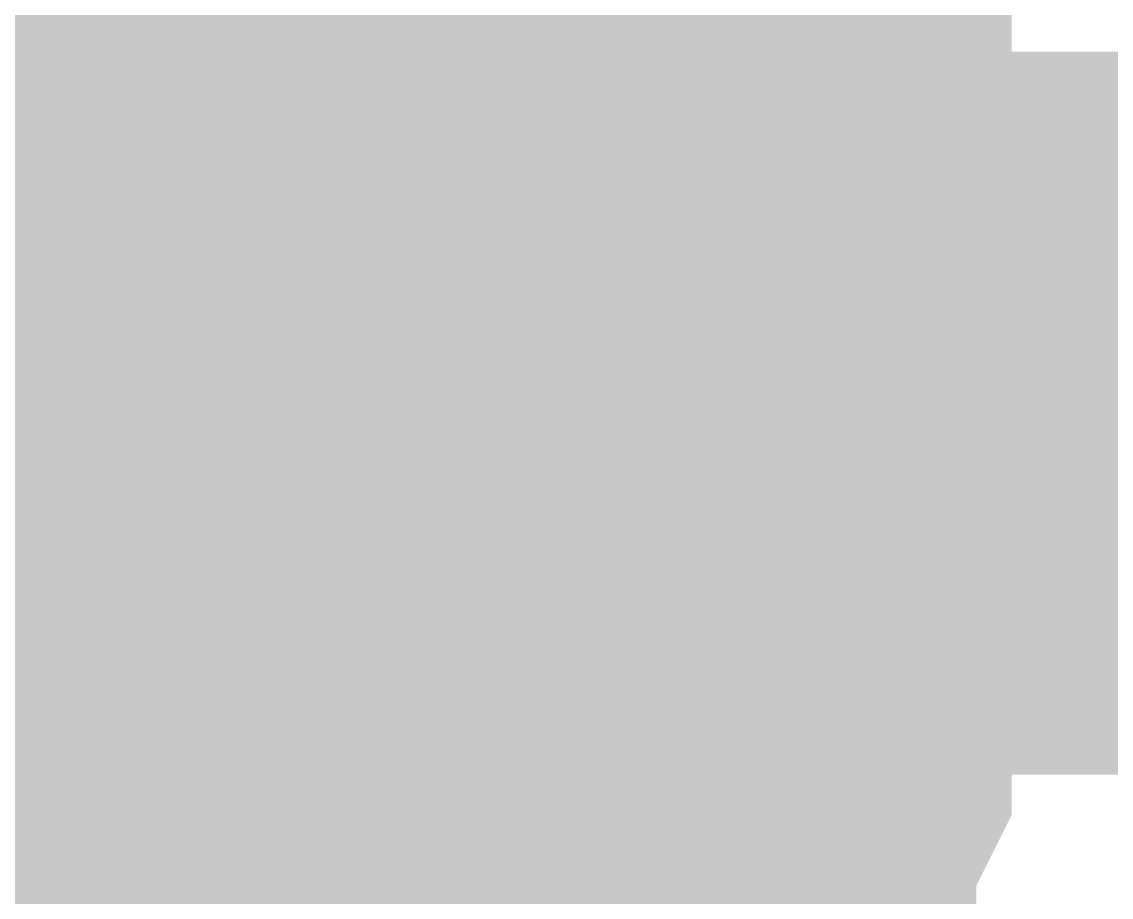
# Model space of a CAD drawing. Header units: inches. Extents: x 0 to 31.5, y 0 to 22.3.
# Drawn here: x 4.21202 to 4.2298, y 5.1921 to 5.20639 of the extents above; entities that cross this region are included whole.
import ezdxf

# ---------------------------------------------------------------- set-up
doc = ezdxf.new("R2010")
doc.units = ezdxf.units.IN
doc.header["$MEASUREMENT"] = 0
doc.layers.add('Sheet', color=255, linetype='Continuous')

msp = doc.modelspace()

# ---------------------------------------------------------------- linework, layer by layer
at = {"layer": 'Sheet'}
msp.add_lwpolyline([(4.19, 5.2, 0.02, 0.02, 1), (4.21, 5.2, 0.02, 0.02, 1)], format="xyseb", close=True, dxfattribs=at)
for points in [[(4.218258, 5.212636, 0.0118, 0.0118, 0), (4.218832, 5.211488, 0.0118, 0.0118, 0), (4.219406, 5.210914, 0.0118, 0.0118, 0), (4.21998, 5.210339, 0.0118, 0.0118, 0), (4.220554, 5.209191, 0.0118, 0.0118, 0), (4.220554, 5.208617, 0.0118, 0.0118, 0), (4.221129, 5.207468, 0.0118, 0.0118, 0), (4.221703, 5.206894, 0.0118, 0.0118, 0), (4.221703, 5.205745, 0.0118, 0.0118, 0), (4.222277, 5.205171, 0.0118, 0.0118, 0), (4.222277, 5.204022, 0.0118, 0.0118, 0), (4.222851, 5.202874, 0.0118, 0.0118, 0), (4.222851, 5.2023, 0.0118, 0.0118, 0), (4.222851, 5.201151, 0.0118, 0.0118, 0), (4.222851, 5.200003, 0.0118, 0.0118, 0)], [(4.218258, 5.212636, 0.0118, 0.0118, 0), (4.218832, 5.211488, 0.0118, 0.0118, 0), (4.219406, 5.210914, 0.0118, 0.0118, 0), (4.21998, 5.210339, 0.0118, 0.0118, 0), (4.220554, 5.209191, 0.0118, 0.0118, 0), (4.220554, 5.208617, 0.0118, 0.0118, 0), (4.221129, 5.207468, 0.0118, 0.0118, 0), (4.221703, 5.206894, 0.0118, 0.0118, 0), (4.221703, 5.205745, 0.0118, 0.0118, 0), (4.222277, 5.205171, 0.0118, 0.0118, 0), (4.222277, 5.204022, 0.0118, 0.0118, 0), (4.222851, 5.202874, 0.0118, 0.0118, 0), (4.222851, 5.2023, 0.0118, 0.0118, 0), (4.222851, 5.201151, 0.0118, 0.0118, 0), (4.222851, 5.200003, 0.0118, 0.0118, 0)], [(4.218258, 5.212636, 0.0118, 0.0118, 0), (4.218832, 5.211488, 0.0118, 0.0118, 0), (4.219406, 5.210914, 0.0118, 0.0118, 0), (4.21998, 5.210339, 0.0118, 0.0118, 0), (4.220554, 5.209191, 0.0118, 0.0118, 0), (4.220554, 5.208617, 0.0118, 0.0118, 0), (4.221129, 5.207468, 0.0118, 0.0118, 0), (4.221703, 5.206894, 0.0118, 0.0118, 0), (4.221703, 5.205745, 0.0118, 0.0118, 0), (4.222277, 5.205171, 0.0118, 0.0118, 0), (4.222277, 5.204022, 0.0118, 0.0118, 0), (4.222851, 5.202874, 0.0118, 0.0118, 0), (4.222851, 5.2023, 0.0118, 0.0118, 0), (4.222851, 5.201151, 0.0118, 0.0118, 0), (4.222851, 5.200003, 0.0118, 0.0118, 0)], [(4.218258, 5.212636, 0.0118, 0.0118, 0), (4.218832, 5.211488, 0.0118, 0.0118, 0), (4.219406, 5.210914, 0.0118, 0.0118, 0), (4.21998, 5.210339, 0.0118, 0.0118, 0), (4.220554, 5.209191, 0.0118, 0.0118, 0), (4.220554, 5.208617, 0.0118, 0.0118, 0), (4.221129, 5.207468, 0.0118, 0.0118, 0), (4.221703, 5.206894, 0.0118, 0.0118, 0), (4.221703, 5.205745, 0.0118, 0.0118, 0), (4.222277, 5.205171, 0.0118, 0.0118, 0), (4.222277, 5.204022, 0.0118, 0.0118, 0), (4.222851, 5.202874, 0.0118, 0.0118, 0), (4.222851, 5.2023, 0.0118, 0.0118, 0), (4.222851, 5.201151, 0.0118, 0.0118, 0), (4.222851, 5.200003, 0.0118, 0.0118, 0)], [(4.218258, 5.212636, 0.0118, 0.0118, 0), (4.218832, 5.211488, 0.0118, 0.0118, 0), (4.219406, 5.210914, 0.0118, 0.0118, 0), (4.21998, 5.210339, 0.0118, 0.0118, 0), (4.220554, 5.209191, 0.0118, 0.0118, 0), (4.220554, 5.208617, 0.0118, 0.0118, 0), (4.221129, 5.207468, 0.0118, 0.0118, 0), (4.221703, 5.206894, 0.0118, 0.0118, 0), (4.221703, 5.205745, 0.0118, 0.0118, 0), (4.222277, 5.205171, 0.0118, 0.0118, 0), (4.222277, 5.204022, 0.0118, 0.0118, 0), (4.222851, 5.202874, 0.0118, 0.0118, 0), (4.222851, 5.2023, 0.0118, 0.0118, 0), (4.222851, 5.201151, 0.0118, 0.0118, 0), (4.222851, 5.200003, 0.0118, 0.0118, 0)], [(4.218258, 5.212636, 0.0118, 0.0118, 0), (4.218832, 5.211488, 0.0118, 0.0118, 0), (4.219406, 5.210914, 0.0118, 0.0118, 0), (4.21998, 5.210339, 0.0118, 0.0118, 0), (4.220554, 5.209191, 0.0118, 0.0118, 0), (4.220554, 5.208617, 0.0118, 0.0118, 0), (4.221129, 5.207468, 0.0118, 0.0118, 0), (4.221703, 5.206894, 0.0118, 0.0118, 0), (4.221703, 5.205745, 0.0118, 0.0118, 0), (4.222277, 5.205171, 0.0118, 0.0118, 0), (4.222277, 5.204022, 0.0118, 0.0118, 0), (4.222851, 5.202874, 0.0118, 0.0118, 0), (4.222851, 5.2023, 0.0118, 0.0118, 0), (4.222851, 5.201151, 0.0118, 0.0118, 0), (4.222851, 5.200003, 0.0118, 0.0118, 0)], [(4.218258, 5.212636, 0.0118, 0.0118, 0), (4.218832, 5.211488, 0.0118, 0.0118, 0), (4.219406, 5.210914, 0.0118, 0.0118, 0), (4.21998, 5.210339, 0.0118, 0.0118, 0), (4.220554, 5.209191, 0.0118, 0.0118, 0), (4.220554, 5.208617, 0.0118, 0.0118, 0), (4.221129, 5.207468, 0.0118, 0.0118, 0), (4.221703, 5.206894, 0.0118, 0.0118, 0), (4.221703, 5.205745, 0.0118, 0.0118, 0), (4.222277, 5.205171, 0.0118, 0.0118, 0), (4.222277, 5.204022, 0.0118, 0.0118, 0), (4.222851, 5.202874, 0.0118, 0.0118, 0), (4.222851, 5.2023, 0.0118, 0.0118, 0), (4.222851, 5.201151, 0.0118, 0.0118, 0), (4.222851, 5.200003, 0.0118, 0.0118, 0)], [(4.218258, 5.212636, 0.0118, 0.0118, 0), (4.218832, 5.211488, 0.0118, 0.0118, 0), (4.219406, 5.210914, 0.0118, 0.0118, 0), (4.21998, 5.210339, 0.0118, 0.0118, 0), (4.220554, 5.209191, 0.0118, 0.0118, 0), (4.220554, 5.208617, 0.0118, 0.0118, 0), (4.221129, 5.207468, 0.0118, 0.0118, 0), (4.221703, 5.206894, 0.0118, 0.0118, 0), (4.221703, 5.205745, 0.0118, 0.0118, 0), (4.222277, 5.205171, 0.0118, 0.0118, 0), (4.222277, 5.204022, 0.0118, 0.0118, 0), (4.222851, 5.202874, 0.0118, 0.0118, 0), (4.222851, 5.2023, 0.0118, 0.0118, 0), (4.222851, 5.201151, 0.0118, 0.0118, 0), (4.222851, 5.200003, 0.0118, 0.0118, 0)], [(4.220554, 5.208617, 0.0039, 0.0039, 0), (4.221129, 5.207468, 0.0039, 0.0039, 0), (4.221703, 5.206894, 0.0039, 0.0039, 0), (4.221703, 5.205745, 0.0039, 0.0039, 0), (4.222277, 5.205171, 0.0039, 0.0039, 0), (4.222277, 5.204022, 0.0039, 0.0039, 0), (4.222851, 5.202874, 0.0039, 0.0039, 0), (4.222851, 5.2023, 0.0039, 0.0039, 0), (4.222851, 5.201151, 0.0039, 0.0039, 0), (4.222851, 5.200003, 0.0039, 0.0039, 0)], [(4.220554, 5.208617, 0.0039, 0.0039, 0), (4.221129, 5.207468, 0.0039, 0.0039, 0), (4.221703, 5.206894, 0.0039, 0.0039, 0), (4.221703, 5.205745, 0.0039, 0.0039, 0), (4.222277, 5.205171, 0.0039, 0.0039, 0), (4.222277, 5.204022, 0.0039, 0.0039, 0), (4.222851, 5.202874, 0.0039, 0.0039, 0), (4.222851, 5.2023, 0.0039, 0.0039, 0), (4.222851, 5.201151, 0.0039, 0.0039, 0), (4.222851, 5.200003, 0.0039, 0.0039, 0)], [(4.220554, 5.208617, 0.0039, 0.0039, 0), (4.221129, 5.207468, 0.0039, 0.0039, 0), (4.221703, 5.206894, 0.0039, 0.0039, 0), (4.221703, 5.205745, 0.0039, 0.0039, 0), (4.222277, 5.205171, 0.0039, 0.0039, 0), (4.222277, 5.204022, 0.0039, 0.0039, 0), (4.222851, 5.202874, 0.0039, 0.0039, 0), (4.222851, 5.2023, 0.0039, 0.0039, 0), (4.222851, 5.201151, 0.0039, 0.0039, 0), (4.222851, 5.200003, 0.0039, 0.0039, 0)], [(4.220554, 5.208617, 0.0039, 0.0039, 0), (4.221129, 5.207468, 0.0039, 0.0039, 0), (4.221703, 5.206894, 0.0039, 0.0039, 0), (4.221703, 5.205745, 0.0039, 0.0039, 0), (4.222277, 5.205171, 0.0039, 0.0039, 0), (4.222277, 5.204022, 0.0039, 0.0039, 0), (4.222851, 5.202874, 0.0039, 0.0039, 0), (4.222851, 5.2023, 0.0039, 0.0039, 0), (4.222851, 5.201151, 0.0039, 0.0039, 0), (4.222851, 5.200003, 0.0039, 0.0039, 0)], [(4.220554, 5.208617, 0.0039, 0.0039, 0), (4.221129, 5.207468, 0.0039, 0.0039, 0), (4.221703, 5.206894, 0.0039, 0.0039, 0), (4.221703, 5.205745, 0.0039, 0.0039, 0), (4.222277, 5.205171, 0.0039, 0.0039, 0), (4.222277, 5.204022, 0.0039, 0.0039, 0), (4.222851, 5.202874, 0.0039, 0.0039, 0), (4.222851, 5.2023, 0.0039, 0.0039, 0), (4.222851, 5.201151, 0.0039, 0.0039, 0), (4.222851, 5.200003, 0.0039, 0.0039, 0)], [(4.220554, 5.208617, 0.0039, 0.0039, 0), (4.221129, 5.207468, 0.0039, 0.0039, 0), (4.221703, 5.206894, 0.0039, 0.0039, 0), (4.221703, 5.205745, 0.0039, 0.0039, 0), (4.222277, 5.205171, 0.0039, 0.0039, 0), (4.222277, 5.204022, 0.0039, 0.0039, 0), (4.222851, 5.202874, 0.0039, 0.0039, 0), (4.222851, 5.2023, 0.0039, 0.0039, 0), (4.222851, 5.201151, 0.0039, 0.0039, 0), (4.222851, 5.200003, 0.0039, 0.0039, 0)], [(4.220554, 5.208617, 0.0039, 0.0039, 0), (4.221129, 5.207468, 0.0039, 0.0039, 0), (4.221703, 5.206894, 0.0039, 0.0039, 0), (4.221703, 5.205745, 0.0039, 0.0039, 0), (4.222277, 5.205171, 0.0039, 0.0039, 0), (4.222277, 5.204022, 0.0039, 0.0039, 0), (4.222851, 5.202874, 0.0039, 0.0039, 0), (4.222851, 5.2023, 0.0039, 0.0039, 0), (4.222851, 5.201151, 0.0039, 0.0039, 0), (4.222851, 5.200003, 0.0039, 0.0039, 0)], [(4.220554, 5.208617, 0.0039, 0.0039, 0), (4.221129, 5.207468, 0.0039, 0.0039, 0), (4.221703, 5.206894, 0.0039, 0.0039, 0), (4.221703, 5.205745, 0.0039, 0.0039, 0), (4.222277, 5.205171, 0.0039, 0.0039, 0), (4.222277, 5.204022, 0.0039, 0.0039, 0), (4.222851, 5.202874, 0.0039, 0.0039, 0), (4.222851, 5.2023, 0.0039, 0.0039, 0), (4.222851, 5.201151, 0.0039, 0.0039, 0), (4.222851, 5.200003, 0.0039, 0.0039, 0)], [(4.202756, 5.200003, 0.0118, 0.0118, 0), (5.002543, 5.200003, 0.0118, 0.0118, 0)], [(4.222851, 5.200003, 0.0118, 0.0118, 0), (4.222851, 5.198854, 0.0118, 0.0118, 0), (4.222851, 5.197706, 0.0118, 0.0118, 0), (4.222851, 5.197131, 0.0118, 0.0118, 0), (4.222277, 5.195983, 0.0118, 0.0118, 0), (4.222277, 5.194834, 0.0118, 0.0118, 0), (4.221703, 5.193686, 0.0118, 0.0118, 0), (4.221703, 5.193111, 0.0118, 0.0118, 0), (4.221129, 5.191963, 0.0118, 0.0118, 0), (4.220554, 5.191389, 0.0118, 0.0118, 0), (4.220554, 5.19024, 0.0118, 0.0118, 0), (4.21998, 5.189666, 0.0118, 0.0118, 0), (4.219406, 5.188517, 0.0118, 0.0118, 0), (4.218832, 5.187943, 0.0118, 0.0118, 0), (4.218258, 5.186794, 0.0118, 0.0118, 0), (4.217684, 5.18622, 0.0118, 0.0118, 0), (4.21711, 5.185646, 0.0118, 0.0118, 0)], [(4.222851, 5.200003, 0.0118, 0.0118, 0), (4.222851, 5.198854, 0.0118, 0.0118, 0), (4.222851, 5.197706, 0.0118, 0.0118, 0), (4.222851, 5.197131, 0.0118, 0.0118, 0), (4.222277, 5.195983, 0.0118, 0.0118, 0), (4.222277, 5.194834, 0.0118, 0.0118, 0), (4.221703, 5.193686, 0.0118, 0.0118, 0), (4.221703, 5.193111, 0.0118, 0.0118, 0), (4.221129, 5.191963, 0.0118, 0.0118, 0), (4.220554, 5.191389, 0.0118, 0.0118, 0), (4.220554, 5.19024, 0.0118, 0.0118, 0), (4.21998, 5.189666, 0.0118, 0.0118, 0), (4.219406, 5.188517, 0.0118, 0.0118, 0), (4.218832, 5.187943, 0.0118, 0.0118, 0), (4.218258, 5.186794, 0.0118, 0.0118, 0), (4.217684, 5.18622, 0.0118, 0.0118, 0), (4.21711, 5.185646, 0.0118, 0.0118, 0)], [(4.222851, 5.200003, 0.0118, 0.0118, 0), (4.222851, 5.198854, 0.0118, 0.0118, 0), (4.222851, 5.197706, 0.0118, 0.0118, 0), (4.222851, 5.197131, 0.0118, 0.0118, 0), (4.222277, 5.195983, 0.0118, 0.0118, 0), (4.222277, 5.194834, 0.0118, 0.0118, 0), (4.221703, 5.193686, 0.0118, 0.0118, 0), (4.221703, 5.193111, 0.0118, 0.0118, 0), (4.221129, 5.191963, 0.0118, 0.0118, 0), (4.220554, 5.191389, 0.0118, 0.0118, 0), (4.220554, 5.19024, 0.0118, 0.0118, 0), (4.21998, 5.189666, 0.0118, 0.0118, 0), (4.219406, 5.188517, 0.0118, 0.0118, 0), (4.218832, 5.187943, 0.0118, 0.0118, 0), (4.218258, 5.186794, 0.0118, 0.0118, 0), (4.217684, 5.18622, 0.0118, 0.0118, 0), (4.21711, 5.185646, 0.0118, 0.0118, 0)], [(4.222851, 5.200003, 0.0118, 0.0118, 0), (4.222851, 5.198854, 0.0118, 0.0118, 0), (4.222851, 5.197706, 0.0118, 0.0118, 0), (4.222851, 5.197131, 0.0118, 0.0118, 0), (4.222277, 5.195983, 0.0118, 0.0118, 0), (4.222277, 5.194834, 0.0118, 0.0118, 0), (4.221703, 5.193686, 0.0118, 0.0118, 0), (4.221703, 5.193111, 0.0118, 0.0118, 0), (4.221129, 5.191963, 0.0118, 0.0118, 0), (4.220554, 5.191389, 0.0118, 0.0118, 0), (4.220554, 5.19024, 0.0118, 0.0118, 0), (4.21998, 5.189666, 0.0118, 0.0118, 0), (4.219406, 5.188517, 0.0118, 0.0118, 0), (4.218832, 5.187943, 0.0118, 0.0118, 0), (4.218258, 5.186794, 0.0118, 0.0118, 0), (4.217684, 5.18622, 0.0118, 0.0118, 0), (4.21711, 5.185646, 0.0118, 0.0118, 0)], [(4.222851, 5.200003, 0.0118, 0.0118, 0), (4.222851, 5.198854, 0.0118, 0.0118, 0), (4.222851, 5.197706, 0.0118, 0.0118, 0), (4.222851, 5.197131, 0.0118, 0.0118, 0), (4.222277, 5.195983, 0.0118, 0.0118, 0), (4.222277, 5.194834, 0.0118, 0.0118, 0), (4.221703, 5.193686, 0.0118, 0.0118, 0), (4.221703, 5.193111, 0.0118, 0.0118, 0), (4.221129, 5.191963, 0.0118, 0.0118, 0), (4.220554, 5.191389, 0.0118, 0.0118, 0), (4.220554, 5.19024, 0.0118, 0.0118, 0), (4.21998, 5.189666, 0.0118, 0.0118, 0), (4.219406, 5.188517, 0.0118, 0.0118, 0), (4.218832, 5.187943, 0.0118, 0.0118, 0), (4.218258, 5.186794, 0.0118, 0.0118, 0), (4.217684, 5.18622, 0.0118, 0.0118, 0), (4.21711, 5.185646, 0.0118, 0.0118, 0)], [(4.222851, 5.200003, 0.0118, 0.0118, 0), (4.222851, 5.198854, 0.0118, 0.0118, 0), (4.222851, 5.197706, 0.0118, 0.0118, 0), (4.222851, 5.197131, 0.0118, 0.0118, 0), (4.222277, 5.195983, 0.0118, 0.0118, 0), (4.222277, 5.194834, 0.0118, 0.0118, 0), (4.221703, 5.193686, 0.0118, 0.0118, 0), (4.221703, 5.193111, 0.0118, 0.0118, 0), (4.221129, 5.191963, 0.0118, 0.0118, 0), (4.220554, 5.191389, 0.0118, 0.0118, 0), (4.220554, 5.19024, 0.0118, 0.0118, 0), (4.21998, 5.189666, 0.0118, 0.0118, 0), (4.219406, 5.188517, 0.0118, 0.0118, 0), (4.218832, 5.187943, 0.0118, 0.0118, 0), (4.218258, 5.186794, 0.0118, 0.0118, 0), (4.217684, 5.18622, 0.0118, 0.0118, 0), (4.21711, 5.185646, 0.0118, 0.0118, 0)], [(4.222851, 5.200003, 0.0118, 0.0118, 0), (4.222851, 5.198854, 0.0118, 0.0118, 0), (4.222851, 5.197706, 0.0118, 0.0118, 0), (4.222851, 5.197131, 0.0118, 0.0118, 0), (4.222277, 5.195983, 0.0118, 0.0118, 0), (4.222277, 5.194834, 0.0118, 0.0118, 0), (4.221703, 5.193686, 0.0118, 0.0118, 0), (4.221703, 5.193111, 0.0118, 0.0118, 0), (4.221129, 5.191963, 0.0118, 0.0118, 0), (4.220554, 5.191389, 0.0118, 0.0118, 0), (4.220554, 5.19024, 0.0118, 0.0118, 0), (4.21998, 5.189666, 0.0118, 0.0118, 0), (4.219406, 5.188517, 0.0118, 0.0118, 0), (4.218832, 5.187943, 0.0118, 0.0118, 0), (4.218258, 5.186794, 0.0118, 0.0118, 0), (4.217684, 5.18622, 0.0118, 0.0118, 0), (4.21711, 5.185646, 0.0118, 0.0118, 0)], [(4.222851, 5.200003, 0.0118, 0.0118, 0), (4.222851, 5.198854, 0.0118, 0.0118, 0), (4.222851, 5.197706, 0.0118, 0.0118, 0), (4.222851, 5.197131, 0.0118, 0.0118, 0), (4.222277, 5.195983, 0.0118, 0.0118, 0), (4.222277, 5.194834, 0.0118, 0.0118, 0), (4.221703, 5.193686, 0.0118, 0.0118, 0), (4.221703, 5.193111, 0.0118, 0.0118, 0), (4.221129, 5.191963, 0.0118, 0.0118, 0), (4.220554, 5.191389, 0.0118, 0.0118, 0), (4.220554, 5.19024, 0.0118, 0.0118, 0), (4.21998, 5.189666, 0.0118, 0.0118, 0), (4.219406, 5.188517, 0.0118, 0.0118, 0), (4.218832, 5.187943, 0.0118, 0.0118, 0), (4.218258, 5.186794, 0.0118, 0.0118, 0), (4.217684, 5.18622, 0.0118, 0.0118, 0), (4.21711, 5.185646, 0.0118, 0.0118, 0)], [(4.222851, 5.200003, 0.0118, 0.0118, 0), (4.222851, 5.200003, 0.0118, 0.0118, 0), (4.222851, 5.200003, 0.0118, 0.0118, 0), (4.222851, 5.200003, 0.0118, 0.0118, 0), (4.222851, 5.200003, 0.0118, 0.0118, 0), (4.222851, 5.200003, 0.0118, 0.0118, 0), (4.222851, 5.200003, 0.0118, 0.0118, 0), (4.222851, 5.200003, 0.0118, 0.0118, 0), (4.222851, 5.200003, 0.0118, 0.0118, 0), (4.222851, 5.200003, 0.0118, 0.0118, 0), (4.222851, 5.200003, 0.0118, 0.0118, 0), (4.222851, 5.200003, 0.0118, 0.0118, 0), (4.222851, 5.200003, 0.0118, 0.0118, 0), (4.222851, 5.200003, 0.0118, 0.0118, 0), (4.222851, 5.200003, 0.0118, 0.0118, 0), (4.222851, 5.200003, 0.0118, 0.0118, 0), (4.222851, 5.200003, 0.0118, 0.0118, 0), (4.222851, 5.200003, 0.0118, 0.0118, 0), (4.222851, 5.200003, 0.0118, 0.0118, 0), (4.222851, 5.200003, 0.0118, 0.0118, 0), (4.222851, 5.200003, 0.0118, 0.0118, 0), (4.222851, 5.200003, 0.0118, 0.0118, 0), (4.222851, 5.200003, 0.0118, 0.0118, 0), (4.222851, 5.200003, 0.0118, 0.0118, 0), (4.222851, 5.200003, 0.0118, 0.0118, 0), (4.222851, 5.200003, 0.0118, 0.0118, 0), (4.222851, 5.200003, 0.0118, 0.0118, 0), (4.222851, 5.200003, 0.0118, 0.0118, 0), (4.222851, 5.200003, 0.0118, 0.0118, 0), (4.222851, 5.200003, 0.0118, 0.0118, 0), (4.222851, 5.200003, 0.0118, 0.0118, 0), (4.222851, 5.200003, 0.0118, 0.0118, 0), (4.222851, 5.200003, 0.0118, 0.0118, 0)], [(4.222851, 5.200003, 0.0118, 0.0118, 0), (4.222851, 5.200003, 0.0118, 0.0118, 0)], [(4.222851, 5.200003, 0.0118, 0.0118, 0), (4.222851, 5.200003, 0.0118, 0.0118, 0), (4.222851, 5.200003, 0.0118, 0.0118, 0), (4.222851, 5.200003, 0.0118, 0.0118, 0), (4.222851, 5.200003, 0.0118, 0.0118, 0), (4.222851, 5.200003, 0.0118, 0.0118, 0), (4.222851, 5.200003, 0.0118, 0.0118, 0), (4.222851, 5.200003, 0.0118, 0.0118, 0), (4.222851, 5.200003, 0.0118, 0.0118, 0), (4.222851, 5.200003, 0.0118, 0.0118, 0), (4.222851, 5.200003, 0.0118, 0.0118, 0), (4.222851, 5.200003, 0.0118, 0.0118, 0), (4.222851, 5.200003, 0.0118, 0.0118, 0), (4.222851, 5.200003, 0.0118, 0.0118, 0), (4.222851, 5.200003, 0.0118, 0.0118, 0), (4.222851, 5.200003, 0.0118, 0.0118, 0), (4.222851, 5.200003, 0.0118, 0.0118, 0), (4.222851, 5.200003, 0.0118, 0.0118, 0), (4.222851, 5.200003, 0.0118, 0.0118, 0), (4.222851, 5.200003, 0.0118, 0.0118, 0), (4.222851, 5.200003, 0.0118, 0.0118, 0), (4.222851, 5.200003, 0.0118, 0.0118, 0), (4.222851, 5.200003, 0.0118, 0.0118, 0), (4.222851, 5.200003, 0.0118, 0.0118, 0), (4.222851, 5.200003, 0.0118, 0.0118, 0), (4.222851, 5.200003, 0.0118, 0.0118, 0), (4.222851, 5.200003, 0.0118, 0.0118, 0), (4.222851, 5.200003, 0.0118, 0.0118, 0), (4.222851, 5.200003, 0.0118, 0.0118, 0), (4.222851, 5.200003, 0.0118, 0.0118, 0), (4.222851, 5.200003, 0.0118, 0.0118, 0), (4.222851, 5.200003, 0.0118, 0.0118, 0), (4.222851, 5.200003, 0.0118, 0.0118, 0)], [(4.222851, 5.200003, 0.0118, 0.0118, 0), (4.222851, 5.200003, 0.0118, 0.0118, 0)], [(4.222851, 5.200003, 0.0118, 0.0118, 0), (4.222851, 5.200003, 0.0118, 0.0118, 0), (4.222851, 5.200003, 0.0118, 0.0118, 0), (4.222851, 5.200003, 0.0118, 0.0118, 0), (4.222851, 5.200003, 0.0118, 0.0118, 0), (4.222851, 5.200003, 0.0118, 0.0118, 0), (4.222851, 5.200003, 0.0118, 0.0118, 0), (4.222851, 5.200003, 0.0118, 0.0118, 0), (4.222851, 5.200003, 0.0118, 0.0118, 0), (4.222851, 5.200003, 0.0118, 0.0118, 0), (4.222851, 5.200003, 0.0118, 0.0118, 0), (4.222851, 5.200003, 0.0118, 0.0118, 0), (4.222851, 5.200003, 0.0118, 0.0118, 0), (4.222851, 5.200003, 0.0118, 0.0118, 0), (4.222851, 5.200003, 0.0118, 0.0118, 0), (4.222851, 5.200003, 0.0118, 0.0118, 0), (4.222851, 5.200003, 0.0118, 0.0118, 0), (4.222851, 5.200003, 0.0118, 0.0118, 0), (4.222851, 5.200003, 0.0118, 0.0118, 0), (4.222851, 5.200003, 0.0118, 0.0118, 0), (4.222851, 5.200003, 0.0118, 0.0118, 0), (4.222851, 5.200003, 0.0118, 0.0118, 0), (4.222851, 5.200003, 0.0118, 0.0118, 0), (4.222851, 5.200003, 0.0118, 0.0118, 0), (4.222851, 5.200003, 0.0118, 0.0118, 0), (4.222851, 5.200003, 0.0118, 0.0118, 0), (4.222851, 5.200003, 0.0118, 0.0118, 0), (4.222851, 5.200003, 0.0118, 0.0118, 0), (4.222851, 5.200003, 0.0118, 0.0118, 0), (4.222851, 5.200003, 0.0118, 0.0118, 0), (4.222851, 5.200003, 0.0118, 0.0118, 0), (4.222851, 5.200003, 0.0118, 0.0118, 0), (4.222851, 5.200003, 0.0118, 0.0118, 0)], [(4.222851, 5.200003, 0.0118, 0.0118, 0), (4.222851, 5.200003, 0.0118, 0.0118, 0)], [(4.222851, 5.200003, 0.0118, 0.0118, 0), (4.222851, 5.200003, 0.0118, 0.0118, 0), (4.222851, 5.200003, 0.0118, 0.0118, 0), (4.222851, 5.200003, 0.0118, 0.0118, 0), (4.222851, 5.200003, 0.0118, 0.0118, 0), (4.222851, 5.200003, 0.0118, 0.0118, 0), (4.222851, 5.200003, 0.0118, 0.0118, 0), (4.222851, 5.200003, 0.0118, 0.0118, 0), (4.222851, 5.200003, 0.0118, 0.0118, 0), (4.222851, 5.200003, 0.0118, 0.0118, 0), (4.222851, 5.200003, 0.0118, 0.0118, 0), (4.222851, 5.200003, 0.0118, 0.0118, 0), (4.222851, 5.200003, 0.0118, 0.0118, 0), (4.222851, 5.200003, 0.0118, 0.0118, 0), (4.222851, 5.200003, 0.0118, 0.0118, 0), (4.222851, 5.200003, 0.0118, 0.0118, 0), (4.222851, 5.200003, 0.0118, 0.0118, 0), (4.222851, 5.200003, 0.0118, 0.0118, 0), (4.222851, 5.200003, 0.0118, 0.0118, 0), (4.222851, 5.200003, 0.0118, 0.0118, 0), (4.222851, 5.200003, 0.0118, 0.0118, 0), (4.222851, 5.200003, 0.0118, 0.0118, 0), (4.222851, 5.200003, 0.0118, 0.0118, 0), (4.222851, 5.200003, 0.0118, 0.0118, 0), (4.222851, 5.200003, 0.0118, 0.0118, 0), (4.222851, 5.200003, 0.0118, 0.0118, 0), (4.222851, 5.200003, 0.0118, 0.0118, 0), (4.222851, 5.200003, 0.0118, 0.0118, 0), (4.222851, 5.200003, 0.0118, 0.0118, 0), (4.222851, 5.200003, 0.0118, 0.0118, 0), (4.222851, 5.200003, 0.0118, 0.0118, 0), (4.222851, 5.200003, 0.0118, 0.0118, 0), (4.222851, 5.200003, 0.0118, 0.0118, 0)], [(4.222851, 5.200003, 0.0118, 0.0118, 0), (4.222851, 5.200003, 0.0118, 0.0118, 0)], [(4.222851, 5.200003, 0.0118, 0.0118, 0), (4.222851, 5.200003, 0.0118, 0.0118, 0), (4.222851, 5.200003, 0.0118, 0.0118, 0), (4.222851, 5.200003, 0.0118, 0.0118, 0), (4.222851, 5.200003, 0.0118, 0.0118, 0), (4.222851, 5.200003, 0.0118, 0.0118, 0), (4.222851, 5.200003, 0.0118, 0.0118, 0), (4.222851, 5.200003, 0.0118, 0.0118, 0), (4.222851, 5.200003, 0.0118, 0.0118, 0), (4.222851, 5.200003, 0.0118, 0.0118, 0), (4.222851, 5.200003, 0.0118, 0.0118, 0), (4.222851, 5.200003, 0.0118, 0.0118, 0), (4.222851, 5.200003, 0.0118, 0.0118, 0), (4.222851, 5.200003, 0.0118, 0.0118, 0), (4.222851, 5.200003, 0.0118, 0.0118, 0), (4.222851, 5.200003, 0.0118, 0.0118, 0), (4.222851, 5.200003, 0.0118, 0.0118, 0), (4.222851, 5.200003, 0.0118, 0.0118, 0), (4.222851, 5.200003, 0.0118, 0.0118, 0), (4.222851, 5.200003, 0.0118, 0.0118, 0), (4.222851, 5.200003, 0.0118, 0.0118, 0), (4.222851, 5.200003, 0.0118, 0.0118, 0), (4.222851, 5.200003, 0.0118, 0.0118, 0), (4.222851, 5.200003, 0.0118, 0.0118, 0), (4.222851, 5.200003, 0.0118, 0.0118, 0), (4.222851, 5.200003, 0.0118, 0.0118, 0), (4.222851, 5.200003, 0.0118, 0.0118, 0), (4.222851, 5.200003, 0.0118, 0.0118, 0), (4.222851, 5.200003, 0.0118, 0.0118, 0), (4.222851, 5.200003, 0.0118, 0.0118, 0), (4.222851, 5.200003, 0.0118, 0.0118, 0), (4.222851, 5.200003, 0.0118, 0.0118, 0), (4.222851, 5.200003, 0.0118, 0.0118, 0)], [(4.222851, 5.200003, 0.0118, 0.0118, 0), (4.222851, 5.200003, 0.0118, 0.0118, 0)], [(4.222851, 5.200003, 0.0118, 0.0118, 0), (4.222851, 5.200003, 0.0118, 0.0118, 0), (4.222851, 5.200003, 0.0118, 0.0118, 0), (4.222851, 5.200003, 0.0118, 0.0118, 0), (4.222851, 5.200003, 0.0118, 0.0118, 0), (4.222851, 5.200003, 0.0118, 0.0118, 0), (4.222851, 5.200003, 0.0118, 0.0118, 0), (4.222851, 5.200003, 0.0118, 0.0118, 0), (4.222851, 5.200003, 0.0118, 0.0118, 0), (4.222851, 5.200003, 0.0118, 0.0118, 0), (4.222851, 5.200003, 0.0118, 0.0118, 0), (4.222851, 5.200003, 0.0118, 0.0118, 0), (4.222851, 5.200003, 0.0118, 0.0118, 0), (4.222851, 5.200003, 0.0118, 0.0118, 0), (4.222851, 5.200003, 0.0118, 0.0118, 0), (4.222851, 5.200003, 0.0118, 0.0118, 0), (4.222851, 5.200003, 0.0118, 0.0118, 0), (4.222851, 5.200003, 0.0118, 0.0118, 0), (4.222851, 5.200003, 0.0118, 0.0118, 0), (4.222851, 5.200003, 0.0118, 0.0118, 0), (4.222851, 5.200003, 0.0118, 0.0118, 0), (4.222851, 5.200003, 0.0118, 0.0118, 0), (4.222851, 5.200003, 0.0118, 0.0118, 0), (4.222851, 5.200003, 0.0118, 0.0118, 0), (4.222851, 5.200003, 0.0118, 0.0118, 0), (4.222851, 5.200003, 0.0118, 0.0118, 0), (4.222851, 5.200003, 0.0118, 0.0118, 0), (4.222851, 5.200003, 0.0118, 0.0118, 0), (4.222851, 5.200003, 0.0118, 0.0118, 0), (4.222851, 5.200003, 0.0118, 0.0118, 0), (4.222851, 5.200003, 0.0118, 0.0118, 0), (4.222851, 5.200003, 0.0118, 0.0118, 0), (4.222851, 5.200003, 0.0118, 0.0118, 0)], [(4.222851, 5.200003, 0.0118, 0.0118, 0), (4.222851, 5.200003, 0.0118, 0.0118, 0)], [(4.222851, 5.200003, 0.0118, 0.0118, 0), (4.222851, 5.200003, 0.0118, 0.0118, 0), (4.222851, 5.200003, 0.0118, 0.0118, 0), (4.222851, 5.200003, 0.0118, 0.0118, 0), (4.222851, 5.200003, 0.0118, 0.0118, 0), (4.222851, 5.200003, 0.0118, 0.0118, 0), (4.222851, 5.200003, 0.0118, 0.0118, 0), (4.222851, 5.200003, 0.0118, 0.0118, 0), (4.222851, 5.200003, 0.0118, 0.0118, 0), (4.222851, 5.200003, 0.0118, 0.0118, 0), (4.222851, 5.200003, 0.0118, 0.0118, 0), (4.222851, 5.200003, 0.0118, 0.0118, 0), (4.222851, 5.200003, 0.0118, 0.0118, 0), (4.222851, 5.200003, 0.0118, 0.0118, 0), (4.222851, 5.200003, 0.0118, 0.0118, 0), (4.222851, 5.200003, 0.0118, 0.0118, 0), (4.222851, 5.200003, 0.0118, 0.0118, 0), (4.222851, 5.200003, 0.0118, 0.0118, 0), (4.222851, 5.200003, 0.0118, 0.0118, 0), (4.222851, 5.200003, 0.0118, 0.0118, 0), (4.222851, 5.200003, 0.0118, 0.0118, 0), (4.222851, 5.200003, 0.0118, 0.0118, 0), (4.222851, 5.200003, 0.0118, 0.0118, 0), (4.222851, 5.200003, 0.0118, 0.0118, 0), (4.222851, 5.200003, 0.0118, 0.0118, 0), (4.222851, 5.200003, 0.0118, 0.0118, 0), (4.222851, 5.200003, 0.0118, 0.0118, 0), (4.222851, 5.200003, 0.0118, 0.0118, 0), (4.222851, 5.200003, 0.0118, 0.0118, 0), (4.222851, 5.200003, 0.0118, 0.0118, 0), (4.222851, 5.200003, 0.0118, 0.0118, 0), (4.222851, 5.200003, 0.0118, 0.0118, 0), (4.222851, 5.200003, 0.0118, 0.0118, 0)], [(4.222851, 5.200003, 0.0118, 0.0118, 0), (4.222851, 5.200003, 0.0118, 0.0118, 0)], [(4.222851, 5.200003, 0.0118, 0.0118, 0), (4.222851, 5.200003, 0.0118, 0.0118, 0), (4.222851, 5.200003, 0.0118, 0.0118, 0), (4.222851, 5.200003, 0.0118, 0.0118, 0), (4.222851, 5.200003, 0.0118, 0.0118, 0), (4.222851, 5.200003, 0.0118, 0.0118, 0), (4.222851, 5.200003, 0.0118, 0.0118, 0), (4.222851, 5.200003, 0.0118, 0.0118, 0), (4.222851, 5.200003, 0.0118, 0.0118, 0), (4.222851, 5.200003, 0.0118, 0.0118, 0), (4.222851, 5.200003, 0.0118, 0.0118, 0), (4.222851, 5.200003, 0.0118, 0.0118, 0), (4.222851, 5.200003, 0.0118, 0.0118, 0), (4.222851, 5.200003, 0.0118, 0.0118, 0), (4.222851, 5.200003, 0.0118, 0.0118, 0), (4.222851, 5.200003, 0.0118, 0.0118, 0), (4.222851, 5.200003, 0.0118, 0.0118, 0), (4.222851, 5.200003, 0.0118, 0.0118, 0), (4.222851, 5.200003, 0.0118, 0.0118, 0), (4.222851, 5.200003, 0.0118, 0.0118, 0), (4.222851, 5.200003, 0.0118, 0.0118, 0), (4.222851, 5.200003, 0.0118, 0.0118, 0), (4.222851, 5.200003, 0.0118, 0.0118, 0), (4.222851, 5.200003, 0.0118, 0.0118, 0), (4.222851, 5.200003, 0.0118, 0.0118, 0), (4.222851, 5.200003, 0.0118, 0.0118, 0), (4.222851, 5.200003, 0.0118, 0.0118, 0), (4.222851, 5.200003, 0.0118, 0.0118, 0), (4.222851, 5.200003, 0.0118, 0.0118, 0), (4.222851, 5.200003, 0.0118, 0.0118, 0), (4.222851, 5.200003, 0.0118, 0.0118, 0), (4.222851, 5.200003, 0.0118, 0.0118, 0), (4.222851, 5.200003, 0.0118, 0.0118, 0)], [(4.222851, 5.200003, 0.0118, 0.0118, 0), (4.222851, 5.200003, 0.0118, 0.0118, 0)], [(4.222851, 5.200003, 0.0039, 0.0039, 0), (4.222851, 5.198854, 0.0039, 0.0039, 0), (4.222851, 5.197706, 0.0039, 0.0039, 0), (4.222851, 5.197131, 0.0039, 0.0039, 0), (4.222277, 5.195983, 0.0039, 0.0039, 0), (4.222277, 5.194834, 0.0039, 0.0039, 0), (4.221703, 5.193686, 0.0039, 0.0039, 0), (4.221703, 5.193111, 0.0039, 0.0039, 0), (4.221129, 5.191963, 0.0039, 0.0039, 0), (4.220554, 5.191389, 0.0039, 0.0039, 0), (4.220554, 5.19024, 0.0039, 0.0039, 0), (4.21998, 5.189666, 0.0039, 0.0039, 0)], [(4.222851, 5.200003, 0.0039, 0.0039, 0), (4.222851, 5.198854, 0.0039, 0.0039, 0), (4.222851, 5.197706, 0.0039, 0.0039, 0), (4.222851, 5.197131, 0.0039, 0.0039, 0), (4.222277, 5.195983, 0.0039, 0.0039, 0), (4.222277, 5.194834, 0.0039, 0.0039, 0), (4.221703, 5.193686, 0.0039, 0.0039, 0), (4.221703, 5.193111, 0.0039, 0.0039, 0), (4.221129, 5.191963, 0.0039, 0.0039, 0), (4.220554, 5.191389, 0.0039, 0.0039, 0), (4.220554, 5.19024, 0.0039, 0.0039, 0), (4.21998, 5.189666, 0.0039, 0.0039, 0)], [(4.222851, 5.200003, 0.0039, 0.0039, 0), (4.222851, 5.198854, 0.0039, 0.0039, 0), (4.222851, 5.197706, 0.0039, 0.0039, 0), (4.222851, 5.197131, 0.0039, 0.0039, 0), (4.222277, 5.195983, 0.0039, 0.0039, 0), (4.222277, 5.194834, 0.0039, 0.0039, 0), (4.221703, 5.193686, 0.0039, 0.0039, 0), (4.221703, 5.193111, 0.0039, 0.0039, 0), (4.221129, 5.191963, 0.0039, 0.0039, 0), (4.220554, 5.191389, 0.0039, 0.0039, 0), (4.220554, 5.19024, 0.0039, 0.0039, 0), (4.21998, 5.189666, 0.0039, 0.0039, 0)], [(4.222851, 5.200003, 0.0039, 0.0039, 0), (4.222851, 5.198854, 0.0039, 0.0039, 0), (4.222851, 5.197706, 0.0039, 0.0039, 0), (4.222851, 5.197131, 0.0039, 0.0039, 0), (4.222277, 5.195983, 0.0039, 0.0039, 0), (4.222277, 5.194834, 0.0039, 0.0039, 0), (4.221703, 5.193686, 0.0039, 0.0039, 0), (4.221703, 5.193111, 0.0039, 0.0039, 0), (4.221129, 5.191963, 0.0039, 0.0039, 0), (4.220554, 5.191389, 0.0039, 0.0039, 0), (4.220554, 5.19024, 0.0039, 0.0039, 0), (4.21998, 5.189666, 0.0039, 0.0039, 0)], [(4.222851, 5.200003, 0.0039, 0.0039, 0), (4.222851, 5.198854, 0.0039, 0.0039, 0), (4.222851, 5.197706, 0.0039, 0.0039, 0), (4.222851, 5.197131, 0.0039, 0.0039, 0), (4.222277, 5.195983, 0.0039, 0.0039, 0), (4.222277, 5.194834, 0.0039, 0.0039, 0), (4.221703, 5.193686, 0.0039, 0.0039, 0), (4.221703, 5.193111, 0.0039, 0.0039, 0), (4.221129, 5.191963, 0.0039, 0.0039, 0), (4.220554, 5.191389, 0.0039, 0.0039, 0), (4.220554, 5.19024, 0.0039, 0.0039, 0), (4.21998, 5.189666, 0.0039, 0.0039, 0)], [(4.222851, 5.200003, 0.0039, 0.0039, 0), (4.222851, 5.198854, 0.0039, 0.0039, 0), (4.222851, 5.197706, 0.0039, 0.0039, 0), (4.222851, 5.197131, 0.0039, 0.0039, 0), (4.222277, 5.195983, 0.0039, 0.0039, 0), (4.222277, 5.194834, 0.0039, 0.0039, 0), (4.221703, 5.193686, 0.0039, 0.0039, 0), (4.221703, 5.193111, 0.0039, 0.0039, 0), (4.221129, 5.191963, 0.0039, 0.0039, 0), (4.220554, 5.191389, 0.0039, 0.0039, 0), (4.220554, 5.19024, 0.0039, 0.0039, 0), (4.21998, 5.189666, 0.0039, 0.0039, 0)], [(4.222851, 5.200003, 0.0039, 0.0039, 0), (4.222851, 5.198854, 0.0039, 0.0039, 0), (4.222851, 5.197706, 0.0039, 0.0039, 0), (4.222851, 5.197131, 0.0039, 0.0039, 0), (4.222277, 5.195983, 0.0039, 0.0039, 0), (4.222277, 5.194834, 0.0039, 0.0039, 0), (4.221703, 5.193686, 0.0039, 0.0039, 0), (4.221703, 5.193111, 0.0039, 0.0039, 0), (4.221129, 5.191963, 0.0039, 0.0039, 0), (4.220554, 5.191389, 0.0039, 0.0039, 0), (4.220554, 5.19024, 0.0039, 0.0039, 0), (4.21998, 5.189666, 0.0039, 0.0039, 0)], [(4.222851, 5.200003, 0.0039, 0.0039, 0), (4.222851, 5.198854, 0.0039, 0.0039, 0), (4.222851, 5.197706, 0.0039, 0.0039, 0), (4.222851, 5.197131, 0.0039, 0.0039, 0), (4.222277, 5.195983, 0.0039, 0.0039, 0), (4.222277, 5.194834, 0.0039, 0.0039, 0), (4.221703, 5.193686, 0.0039, 0.0039, 0), (4.221703, 5.193111, 0.0039, 0.0039, 0), (4.221129, 5.191963, 0.0039, 0.0039, 0), (4.220554, 5.191389, 0.0039, 0.0039, 0), (4.220554, 5.19024, 0.0039, 0.0039, 0), (4.21998, 5.189666, 0.0039, 0.0039, 0)], [(4.222851, 5.200003, 0.0039, 0.0039, 0), (4.222851, 5.200003, 0.0039, 0.0039, 0), (4.222851, 5.200003, 0.0039, 0.0039, 0), (4.222851, 5.200003, 0.0039, 0.0039, 0), (4.222851, 5.200003, 0.0039, 0.0039, 0), (4.222851, 5.200003, 0.0039, 0.0039, 0), (4.222851, 5.200003, 0.0039, 0.0039, 0), (4.222851, 5.200003, 0.0039, 0.0039, 0), (4.222851, 5.200003, 0.0039, 0.0039, 0), (4.222851, 5.200003, 0.0039, 0.0039, 0), (4.222851, 5.200003, 0.0039, 0.0039, 0), (4.222851, 5.200003, 0.0039, 0.0039, 0), (4.222851, 5.200003, 0.0039, 0.0039, 0), (4.222851, 5.200003, 0.0039, 0.0039, 0), (4.222851, 5.200003, 0.0039, 0.0039, 0), (4.222851, 5.200003, 0.0039, 0.0039, 0), (4.222851, 5.200003, 0.0039, 0.0039, 0), (4.222851, 5.200003, 0.0039, 0.0039, 0), (4.222851, 5.200003, 0.0039, 0.0039, 0), (4.222851, 5.200003, 0.0039, 0.0039, 0), (4.222851, 5.200003, 0.0039, 0.0039, 0), (4.222851, 5.200003, 0.0039, 0.0039, 0), (4.222851, 5.200003, 0.0039, 0.0039, 0), (4.222851, 5.200003, 0.0039, 0.0039, 0), (4.222851, 5.200003, 0.0039, 0.0039, 0), (4.222851, 5.200003, 0.0039, 0.0039, 0), (4.222851, 5.200003, 0.0039, 0.0039, 0), (4.222851, 5.200003, 0.0039, 0.0039, 0), (4.222851, 5.200003, 0.0039, 0.0039, 0), (4.222851, 5.200003, 0.0039, 0.0039, 0), (4.222851, 5.200003, 0.0039, 0.0039, 0), (4.222851, 5.200003, 0.0039, 0.0039, 0), (4.222851, 5.200003, 0.0039, 0.0039, 0)], [(4.222851, 5.200003, 0.0039, 0.0039, 0), (4.222851, 5.200003, 0.0039, 0.0039, 0)], [(4.222851, 5.200003, 0.0039, 0.0039, 0), (4.222851, 5.200003, 0.0039, 0.0039, 0), (4.222851, 5.200003, 0.0039, 0.0039, 0), (4.222851, 5.200003, 0.0039, 0.0039, 0), (4.222851, 5.200003, 0.0039, 0.0039, 0), (4.222851, 5.200003, 0.0039, 0.0039, 0), (4.222851, 5.200003, 0.0039, 0.0039, 0), (4.222851, 5.200003, 0.0039, 0.0039, 0), (4.222851, 5.200003, 0.0039, 0.0039, 0), (4.222851, 5.200003, 0.0039, 0.0039, 0), (4.222851, 5.200003, 0.0039, 0.0039, 0), (4.222851, 5.200003, 0.0039, 0.0039, 0), (4.222851, 5.200003, 0.0039, 0.0039, 0), (4.222851, 5.200003, 0.0039, 0.0039, 0), (4.222851, 5.200003, 0.0039, 0.0039, 0), (4.222851, 5.200003, 0.0039, 0.0039, 0), (4.222851, 5.200003, 0.0039, 0.0039, 0), (4.222851, 5.200003, 0.0039, 0.0039, 0), (4.222851, 5.200003, 0.0039, 0.0039, 0), (4.222851, 5.200003, 0.0039, 0.0039, 0), (4.222851, 5.200003, 0.0039, 0.0039, 0), (4.222851, 5.200003, 0.0039, 0.0039, 0), (4.222851, 5.200003, 0.0039, 0.0039, 0), (4.222851, 5.200003, 0.0039, 0.0039, 0), (4.222851, 5.200003, 0.0039, 0.0039, 0), (4.222851, 5.200003, 0.0039, 0.0039, 0), (4.222851, 5.200003, 0.0039, 0.0039, 0), (4.222851, 5.200003, 0.0039, 0.0039, 0), (4.222851, 5.200003, 0.0039, 0.0039, 0), (4.222851, 5.200003, 0.0039, 0.0039, 0), (4.222851, 5.200003, 0.0039, 0.0039, 0), (4.222851, 5.200003, 0.0039, 0.0039, 0), (4.222851, 5.200003, 0.0039, 0.0039, 0)], [(4.222851, 5.200003, 0.0039, 0.0039, 0), (4.222851, 5.200003, 0.0039, 0.0039, 0)], [(4.222851, 5.200003, 0.0039, 0.0039, 0), (4.222851, 5.200003, 0.0039, 0.0039, 0), (4.222851, 5.200003, 0.0039, 0.0039, 0), (4.222851, 5.200003, 0.0039, 0.0039, 0), (4.222851, 5.200003, 0.0039, 0.0039, 0), (4.222851, 5.200003, 0.0039, 0.0039, 0), (4.222851, 5.200003, 0.0039, 0.0039, 0), (4.222851, 5.200003, 0.0039, 0.0039, 0), (4.222851, 5.200003, 0.0039, 0.0039, 0), (4.222851, 5.200003, 0.0039, 0.0039, 0), (4.222851, 5.200003, 0.0039, 0.0039, 0), (4.222851, 5.200003, 0.0039, 0.0039, 0), (4.222851, 5.200003, 0.0039, 0.0039, 0), (4.222851, 5.200003, 0.0039, 0.0039, 0), (4.222851, 5.200003, 0.0039, 0.0039, 0), (4.222851, 5.200003, 0.0039, 0.0039, 0), (4.222851, 5.200003, 0.0039, 0.0039, 0), (4.222851, 5.200003, 0.0039, 0.0039, 0), (4.222851, 5.200003, 0.0039, 0.0039, 0), (4.222851, 5.200003, 0.0039, 0.0039, 0), (4.222851, 5.200003, 0.0039, 0.0039, 0), (4.222851, 5.200003, 0.0039, 0.0039, 0), (4.222851, 5.200003, 0.0039, 0.0039, 0), (4.222851, 5.200003, 0.0039, 0.0039, 0), (4.222851, 5.200003, 0.0039, 0.0039, 0), (4.222851, 5.200003, 0.0039, 0.0039, 0), (4.222851, 5.200003, 0.0039, 0.0039, 0), (4.222851, 5.200003, 0.0039, 0.0039, 0), (4.222851, 5.200003, 0.0039, 0.0039, 0), (4.222851, 5.200003, 0.0039, 0.0039, 0), (4.222851, 5.200003, 0.0039, 0.0039, 0), (4.222851, 5.200003, 0.0039, 0.0039, 0), (4.222851, 5.200003, 0.0039, 0.0039, 0)], [(4.222851, 5.200003, 0.0039, 0.0039, 0), (4.222851, 5.200003, 0.0039, 0.0039, 0)], [(4.222851, 5.200003, 0.0039, 0.0039, 0), (4.222851, 5.200003, 0.0039, 0.0039, 0), (4.222851, 5.200003, 0.0039, 0.0039, 0), (4.222851, 5.200003, 0.0039, 0.0039, 0), (4.222851, 5.200003, 0.0039, 0.0039, 0), (4.222851, 5.200003, 0.0039, 0.0039, 0), (4.222851, 5.200003, 0.0039, 0.0039, 0), (4.222851, 5.200003, 0.0039, 0.0039, 0), (4.222851, 5.200003, 0.0039, 0.0039, 0), (4.222851, 5.200003, 0.0039, 0.0039, 0), (4.222851, 5.200003, 0.0039, 0.0039, 0), (4.222851, 5.200003, 0.0039, 0.0039, 0), (4.222851, 5.200003, 0.0039, 0.0039, 0), (4.222851, 5.200003, 0.0039, 0.0039, 0), (4.222851, 5.200003, 0.0039, 0.0039, 0), (4.222851, 5.200003, 0.0039, 0.0039, 0), (4.222851, 5.200003, 0.0039, 0.0039, 0), (4.222851, 5.200003, 0.0039, 0.0039, 0), (4.222851, 5.200003, 0.0039, 0.0039, 0), (4.222851, 5.200003, 0.0039, 0.0039, 0), (4.222851, 5.200003, 0.0039, 0.0039, 0), (4.222851, 5.200003, 0.0039, 0.0039, 0), (4.222851, 5.200003, 0.0039, 0.0039, 0), (4.222851, 5.200003, 0.0039, 0.0039, 0), (4.222851, 5.200003, 0.0039, 0.0039, 0), (4.222851, 5.200003, 0.0039, 0.0039, 0), (4.222851, 5.200003, 0.0039, 0.0039, 0), (4.222851, 5.200003, 0.0039, 0.0039, 0), (4.222851, 5.200003, 0.0039, 0.0039, 0), (4.222851, 5.200003, 0.0039, 0.0039, 0), (4.222851, 5.200003, 0.0039, 0.0039, 0), (4.222851, 5.200003, 0.0039, 0.0039, 0), (4.222851, 5.200003, 0.0039, 0.0039, 0)], [(4.222851, 5.200003, 0.0039, 0.0039, 0), (4.222851, 5.200003, 0.0039, 0.0039, 0)], [(4.222851, 5.200003, 0.0039, 0.0039, 0), (4.222851, 5.200003, 0.0039, 0.0039, 0), (4.222851, 5.200003, 0.0039, 0.0039, 0), (4.222851, 5.200003, 0.0039, 0.0039, 0), (4.222851, 5.200003, 0.0039, 0.0039, 0), (4.222851, 5.200003, 0.0039, 0.0039, 0), (4.222851, 5.200003, 0.0039, 0.0039, 0), (4.222851, 5.200003, 0.0039, 0.0039, 0), (4.222851, 5.200003, 0.0039, 0.0039, 0), (4.222851, 5.200003, 0.0039, 0.0039, 0), (4.222851, 5.200003, 0.0039, 0.0039, 0), (4.222851, 5.200003, 0.0039, 0.0039, 0), (4.222851, 5.200003, 0.0039, 0.0039, 0), (4.222851, 5.200003, 0.0039, 0.0039, 0), (4.222851, 5.200003, 0.0039, 0.0039, 0), (4.222851, 5.200003, 0.0039, 0.0039, 0), (4.222851, 5.200003, 0.0039, 0.0039, 0), (4.222851, 5.200003, 0.0039, 0.0039, 0), (4.222851, 5.200003, 0.0039, 0.0039, 0), (4.222851, 5.200003, 0.0039, 0.0039, 0), (4.222851, 5.200003, 0.0039, 0.0039, 0), (4.222851, 5.200003, 0.0039, 0.0039, 0), (4.222851, 5.200003, 0.0039, 0.0039, 0), (4.222851, 5.200003, 0.0039, 0.0039, 0), (4.222851, 5.200003, 0.0039, 0.0039, 0), (4.222851, 5.200003, 0.0039, 0.0039, 0), (4.222851, 5.200003, 0.0039, 0.0039, 0), (4.222851, 5.200003, 0.0039, 0.0039, 0), (4.222851, 5.200003, 0.0039, 0.0039, 0), (4.222851, 5.200003, 0.0039, 0.0039, 0), (4.222851, 5.200003, 0.0039, 0.0039, 0), (4.222851, 5.200003, 0.0039, 0.0039, 0), (4.222851, 5.200003, 0.0039, 0.0039, 0)], [(4.222851, 5.200003, 0.0039, 0.0039, 0), (4.222851, 5.200003, 0.0039, 0.0039, 0)], [(4.222851, 5.200003, 0.0039, 0.0039, 0), (4.222851, 5.200003, 0.0039, 0.0039, 0), (4.222851, 5.200003, 0.0039, 0.0039, 0), (4.222851, 5.200003, 0.0039, 0.0039, 0), (4.222851, 5.200003, 0.0039, 0.0039, 0), (4.222851, 5.200003, 0.0039, 0.0039, 0), (4.222851, 5.200003, 0.0039, 0.0039, 0), (4.222851, 5.200003, 0.0039, 0.0039, 0), (4.222851, 5.200003, 0.0039, 0.0039, 0), (4.222851, 5.200003, 0.0039, 0.0039, 0), (4.222851, 5.200003, 0.0039, 0.0039, 0), (4.222851, 5.200003, 0.0039, 0.0039, 0), (4.222851, 5.200003, 0.0039, 0.0039, 0), (4.222851, 5.200003, 0.0039, 0.0039, 0), (4.222851, 5.200003, 0.0039, 0.0039, 0), (4.222851, 5.200003, 0.0039, 0.0039, 0), (4.222851, 5.200003, 0.0039, 0.0039, 0), (4.222851, 5.200003, 0.0039, 0.0039, 0), (4.222851, 5.200003, 0.0039, 0.0039, 0), (4.222851, 5.200003, 0.0039, 0.0039, 0), (4.222851, 5.200003, 0.0039, 0.0039, 0), (4.222851, 5.200003, 0.0039, 0.0039, 0), (4.222851, 5.200003, 0.0039, 0.0039, 0), (4.222851, 5.200003, 0.0039, 0.0039, 0), (4.222851, 5.200003, 0.0039, 0.0039, 0), (4.222851, 5.200003, 0.0039, 0.0039, 0), (4.222851, 5.200003, 0.0039, 0.0039, 0), (4.222851, 5.200003, 0.0039, 0.0039, 0), (4.222851, 5.200003, 0.0039, 0.0039, 0), (4.222851, 5.200003, 0.0039, 0.0039, 0), (4.222851, 5.200003, 0.0039, 0.0039, 0), (4.222851, 5.200003, 0.0039, 0.0039, 0), (4.222851, 5.200003, 0.0039, 0.0039, 0)], [(4.222851, 5.200003, 0.0039, 0.0039, 0), (4.222851, 5.200003, 0.0039, 0.0039, 0)], [(4.222851, 5.200003, 0.0039, 0.0039, 0), (4.222851, 5.200003, 0.0039, 0.0039, 0), (4.222851, 5.200003, 0.0039, 0.0039, 0), (4.222851, 5.200003, 0.0039, 0.0039, 0), (4.222851, 5.200003, 0.0039, 0.0039, 0), (4.222851, 5.200003, 0.0039, 0.0039, 0), (4.222851, 5.200003, 0.0039, 0.0039, 0), (4.222851, 5.200003, 0.0039, 0.0039, 0), (4.222851, 5.200003, 0.0039, 0.0039, 0), (4.222851, 5.200003, 0.0039, 0.0039, 0), (4.222851, 5.200003, 0.0039, 0.0039, 0), (4.222851, 5.200003, 0.0039, 0.0039, 0), (4.222851, 5.200003, 0.0039, 0.0039, 0), (4.222851, 5.200003, 0.0039, 0.0039, 0), (4.222851, 5.200003, 0.0039, 0.0039, 0), (4.222851, 5.200003, 0.0039, 0.0039, 0), (4.222851, 5.200003, 0.0039, 0.0039, 0), (4.222851, 5.200003, 0.0039, 0.0039, 0), (4.222851, 5.200003, 0.0039, 0.0039, 0), (4.222851, 5.200003, 0.0039, 0.0039, 0), (4.222851, 5.200003, 0.0039, 0.0039, 0), (4.222851, 5.200003, 0.0039, 0.0039, 0), (4.222851, 5.200003, 0.0039, 0.0039, 0), (4.222851, 5.200003, 0.0039, 0.0039, 0), (4.222851, 5.200003, 0.0039, 0.0039, 0), (4.222851, 5.200003, 0.0039, 0.0039, 0), (4.222851, 5.200003, 0.0039, 0.0039, 0), (4.222851, 5.200003, 0.0039, 0.0039, 0), (4.222851, 5.200003, 0.0039, 0.0039, 0), (4.222851, 5.200003, 0.0039, 0.0039, 0), (4.222851, 5.200003, 0.0039, 0.0039, 0), (4.222851, 5.200003, 0.0039, 0.0039, 0), (4.222851, 5.200003, 0.0039, 0.0039, 0)], [(4.222851, 5.200003, 0.0039, 0.0039, 0), (4.222851, 5.200003, 0.0039, 0.0039, 0)], [(4.222851, 5.200003, 0.0039, 0.0039, 0), (4.222851, 5.200003, 0.0039, 0.0039, 0), (4.222851, 5.200003, 0.0039, 0.0039, 0), (4.222851, 5.200003, 0.0039, 0.0039, 0), (4.222851, 5.200003, 0.0039, 0.0039, 0), (4.222851, 5.200003, 0.0039, 0.0039, 0), (4.222851, 5.200003, 0.0039, 0.0039, 0), (4.222851, 5.200003, 0.0039, 0.0039, 0), (4.222851, 5.200003, 0.0039, 0.0039, 0), (4.222851, 5.200003, 0.0039, 0.0039, 0), (4.222851, 5.200003, 0.0039, 0.0039, 0), (4.222851, 5.200003, 0.0039, 0.0039, 0), (4.222851, 5.200003, 0.0039, 0.0039, 0), (4.222851, 5.200003, 0.0039, 0.0039, 0), (4.222851, 5.200003, 0.0039, 0.0039, 0), (4.222851, 5.200003, 0.0039, 0.0039, 0), (4.222851, 5.200003, 0.0039, 0.0039, 0), (4.222851, 5.200003, 0.0039, 0.0039, 0), (4.222851, 5.200003, 0.0039, 0.0039, 0), (4.222851, 5.200003, 0.0039, 0.0039, 0), (4.222851, 5.200003, 0.0039, 0.0039, 0), (4.222851, 5.200003, 0.0039, 0.0039, 0), (4.222851, 5.200003, 0.0039, 0.0039, 0), (4.222851, 5.200003, 0.0039, 0.0039, 0), (4.222851, 5.200003, 0.0039, 0.0039, 0), (4.222851, 5.200003, 0.0039, 0.0039, 0), (4.222851, 5.200003, 0.0039, 0.0039, 0), (4.222851, 5.200003, 0.0039, 0.0039, 0), (4.222851, 5.200003, 0.0039, 0.0039, 0), (4.222851, 5.200003, 0.0039, 0.0039, 0), (4.222851, 5.200003, 0.0039, 0.0039, 0), (4.222851, 5.200003, 0.0039, 0.0039, 0), (4.222851, 5.200003, 0.0039, 0.0039, 0)], [(4.222851, 5.200003, 0.0039, 0.0039, 0), (4.222851, 5.200003, 0.0039, 0.0039, 0)]]:
    msp.add_lwpolyline(points, format="xyseb", dxfattribs=at)

doc.saveas('drawing.dxf')
